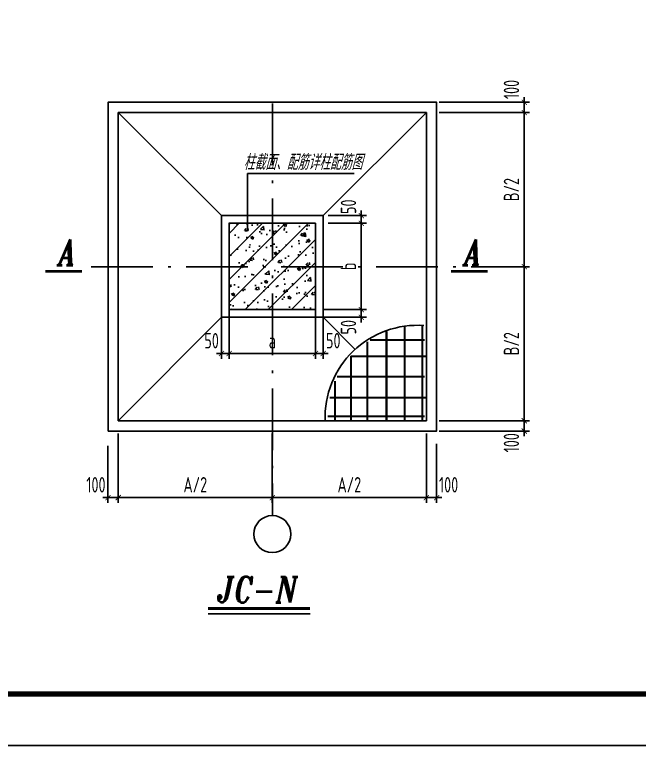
# Model space of a CAD drawing. Extents: x 169490 to 7584583, y -2399407 to 1374371.
# Drawn here: x 3688635 to 3700802, y 721081 to 735305 of the extents above; entities that cross this region are included whole.
import ezdxf

# ---------------------------------------------------------------- set-up
doc = ezdxf.new("R2010")
doc.units = 0
doc.header["$LTSCALE"] = 100
doc.linetypes.add('D3轴线点划线', pattern=[18.5, 12, -3, 0.5, -3])
doc.layers.get('0').update_dxf_attribs({"linetype": 'CONTINUOUS'})
doc.layers.get('DEFPOINTS').update_dxf_attribs({"linetype": 'CONTINUOUS'})
for name, color, linetype in [('350', 7, 'CONTINUOUS'), ('C-DOTE', 8, 'D3轴线点划线'), ('DIM', 3, 'CONTINUOUS'), ('LAYER1', 2, 'CONTINUOUS'), ('PUB_DIM', 3, 'CONTINUOUS'), ('图框', 140, 'CONTINUOUS'), ('独立基础', 2, 'CONTINUOUS'), ('轴线圈', 253, 'CONTINUOUS'), ('钢筋线', 1, 'CONTINUOUS')]:
    doc.layers.add(name, color=color, linetype=linetype)
doc.styles.add('ITALICT', font='italict', dxfattribs={"width": 0.8})
doc.styles.add('TSSD_Dimension', font='Tssdeng.shx', dxfattribs={"width": 0.7, "bigfont": 'tssdchn.shx'})
doc.styles.add('TSSD_REIN', font='tssdeng.shx', dxfattribs={"width": 0.7, "bigfont": 'hztxt.shx'})
doc.dimstyles.new('TSSD_100_100', dxfattribs={"dimtxt": 300, "dimasz": 100, "dimexe": 100, "dimexo": 250, "dimgap": 100, "dimtad": 1, "dimdec": 0, "dimzin": 0, "dimdsep": 46, "dimtxsty": 'TSSD_Dimension', "dimblk": 'ARCHTICK', "dimcen": 0, "dimdle": 100, "dimclrt": 7, "dimadec": 0, "dimazin": 0, "dimtfac": 1, "dimtdec": 0, "dimtix": 1, "dimtmove": 2, "dimatfit": 3, "dimfxl": 1, "dimtolj": 1, "dimtzin": 0, "dimarcsym": 0})
pattern_1 = [(50, (4261038, -1922695.3), (3643.693, -318.782), [381, -4191]), (355, (4261038, -1922695.3), (-704.857, 3821.133), [304.8, -3352.8]), (100.451, (4261341.5, -1922722), (2938.85, 3502.334), [323.8, -3561.8]), (46.1842, (4261038, -1921679.3), (5421.58, -840.847), [571.5, -6286.5]), (96.6356, (4261489.7, -1921749.4), (4748.085, 4948.51), [485.7, -5342.7]), (351.184, (4261038, -1921679.3), (4748.092, 4948.502), [457.2, -5029.2]), (21, (4261546, -1921933.3), (3032.298, -2045.31), [381, -4191]), (326, (4261546, -1921933.3), (1236.04, 3683.76), [304.8, -3352.8]), (71.4514, (4261798.6, -1922103.8), (4268.33, 1638.457), [323.8, -3561.8]), (37.5, (4261037.9, -1922695.3), (61.772, 1691.1008), [0, -3312.16, 0, -3403.6, 0, -3365.5]), (7.5, (4261037.9, -1922695.3), (1336.3933, 2003.6115), [0, -1940.56, 0, -3235.96, 0, -1282.7]), (327.5, (4259905, -1922695.3), (2711.812, -114.575), [0, -1270, 0, -3962.4, 0, -5257.8]), (317.5, (4259397, -1922695.3), (2962.5836, 508.53), [0, -1651, 0, -2631.44, 0, -3733.8])]

# ---------------------------------------------------------------- blocks, each defined once
blk = doc.blocks.new('_ARCHTICK')
at = {"const_width": 0.15}
blk.add_lwpolyline([(-0.5, -0.5), (0.5, 0.5)], dxfattribs=at)
blk = doc.blocks.new('*D20')
at = {"layer": 'DEFPOINTS', "color": 0, "transparency": 16777216}
for p in [(4911392, -1510563), (4911392, -1513563), (4912543, -1513563)]:
    blk.add_point(p, dxfattribs=at)
at = {"layer": 'DIM', "color": 0, "lineweight": -2, "transparency": 16777216}
for p, q in [((4911642, -1510563), (4912643, -1510563)), ((4912543, -1510463), (4912543, -1513663)), ((4911642, -1513563), (4912643, -1513563))]:
    blk.add_line(p, q, dxfattribs=at)
at = {"layer": 'DIM', "color": 0, "lineweight": -2, "transparency": 16777216, "xscale": 100, "yscale": 100, "zscale": 100}
for p, rotation in [((4912543, -1510563), 90), ((4912543, -1513563), 270)]:
    blk.add_blockref('_ARCHTICK', p, dxfattribs=dict(at, rotation=rotation))
at = {"layer": 'DIM', "color": 7, "transparency": 16777216, "insert": (4912293, -1512063), "char_height": 300, "attachment_point": 5, "rotation": 90, "style": 'TSSD_Dimension'}
blk.add_mtext('\\A1;B/2', dxfattribs=at)
blk = doc.blocks.new('*D21')
at = {"layer": 'DEFPOINTS', "color": 0, "transparency": 16777216}
for p in [(4910636, -1513803), (4910836, -1513763), (4910836, -1515058)]:
    blk.add_point(p, dxfattribs=at)
at = {"layer": 'DIM', "color": 0, "lineweight": -2, "transparency": 16777216}
for p, q in [((4910636, -1514053), (4910636, -1515158)), ((4910836, -1514013), (4910836, -1515158)), ((4910536, -1515058), (4910936, -1515058))]:
    blk.add_line(p, q, dxfattribs=at)
at = {"layer": 'DIM', "color": 0, "lineweight": -2, "transparency": 16777216, "xscale": 100, "yscale": 100, "zscale": 100, "rotation": 180}
blk.add_blockref('_ARCHTICK', (4910636, -1515058), dxfattribs=at)
at = {"layer": 'DIM', "color": 0, "lineweight": -2, "transparency": 16777216, "xscale": 100, "yscale": 100, "zscale": 100}
blk.add_blockref('_ARCHTICK', (4910836, -1515058), dxfattribs=at)
at = {"layer": 'DIM', "color": 7, "transparency": 16777216, "insert": (4911069, -1514808), "char_height": 300, "attachment_point": 5, "style": 'TSSD_Dimension'}
blk.add_mtext('\\A1;100', dxfattribs=at)
blk = doc.blocks.new('*D22')
at = {"layer": 'DEFPOINTS', "color": 0, "transparency": 16777216}
for p in [(4910636, -1513563), (4910636, -1513763), (4912542, -1513763)]:
    blk.add_point(p, dxfattribs=at)
at = {"layer": 'DIM', "color": 0, "lineweight": -2, "transparency": 16777216}
for p, q in [((4910886, -1513563), (4912642, -1513563)), ((4912542, -1513463), (4912542, -1513863)), ((4910886, -1513763), (4912642, -1513763))]:
    blk.add_line(p, q, dxfattribs=at)
at = {"layer": 'DIM', "color": 0, "lineweight": -2, "transparency": 16777216, "xscale": 100, "yscale": 100, "zscale": 100}
for p, rotation in [((4912542, -1513563), 90), ((4912542, -1513763), 270)]:
    blk.add_blockref('_ARCHTICK', p, dxfattribs=dict(at, rotation=rotation))
at = {"layer": 'DIM', "color": 7, "transparency": 16777216, "insert": (4912292, -1513990), "char_height": 300, "attachment_point": 5, "rotation": 90, "style": 'TSSD_Dimension'}
blk.add_mtext('\\A1;100', dxfattribs=at)
blk = doc.blocks.new('*D23')
at = {"layer": 'DEFPOINTS', "color": 0, "transparency": 16777216}
for p in [(4911392, -1507563), (4911392, -1510563), (4912543, -1510563)]:
    blk.add_point(p, dxfattribs=at)
at = {"layer": 'DIM', "color": 0, "lineweight": -2, "transparency": 16777216}
for p, q in [((4912543, -1507463), (4912543, -1510663)), ((4911642, -1507563), (4912643, -1507563)), ((4911642, -1510563), (4912643, -1510563))]:
    blk.add_line(p, q, dxfattribs=at)
at = {"layer": 'DIM', "color": 0, "lineweight": -2, "transparency": 16777216, "xscale": 100, "yscale": 100, "zscale": 100}
for p, rotation in [((4912543, -1507563), 90), ((4912543, -1510563), 270)]:
    blk.add_blockref('_ARCHTICK', p, dxfattribs=dict(at, rotation=rotation))
at = {"layer": 'DIM', "color": 7, "transparency": 16777216, "insert": (4912293, -1509063), "char_height": 300, "attachment_point": 5, "rotation": 90, "style": 'TSSD_Dimension'}
blk.add_mtext('\\A1;B/2', dxfattribs=at)
blk = doc.blocks.new('*D24')
at = {"layer": 'DEFPOINTS', "color": 0, "transparency": 16777216}
for p in [(4906796, -1510941), (4908476, -1510997), (4908476, -1512254)]:
    blk.add_point(p, dxfattribs=at)
at = {"layer": 'DIM', "color": 0, "lineweight": -2, "transparency": 16777216}
for p, q in [((4906796, -1511191), (4906796, -1512354)), ((4908476, -1511247), (4908476, -1512354)), ((4906696, -1512254), (4908576, -1512254))]:
    blk.add_line(p, q, dxfattribs=at)
at = {"layer": 'DIM', "color": 0, "lineweight": -2, "transparency": 16777216, "xscale": 100, "yscale": 100, "zscale": 100, "rotation": 180}
blk.add_blockref('_ARCHTICK', (4906796, -1512254), dxfattribs=at)
at = {"layer": 'DIM', "color": 0, "lineweight": -2, "transparency": 16777216, "xscale": 100, "yscale": 100, "zscale": 100}
blk.add_blockref('_ARCHTICK', (4908476, -1512254), dxfattribs=at)
at = {"layer": 'DIM', "color": 7, "transparency": 16777216, "insert": (4907636, -1512004), "char_height": 300, "attachment_point": 5, "style": 'TSSD_Dimension'}
blk.add_mtext('\\A1;a', dxfattribs=at)
blk = doc.blocks.new('*D25')
at = {"layer": 'DEFPOINTS', "color": 0, "transparency": 16777216}
for p in [(4906646, -1510941), (4906796, -1510941), (4906796, -1512254)]:
    blk.add_point(p, dxfattribs=at)
at = {"layer": 'DIM', "color": 0, "lineweight": -2, "transparency": 16777216}
for p, q in [((4906646, -1511191), (4906646, -1512354)), ((4906796, -1511191), (4906796, -1512354)), ((4906646, -1512254), (4906546, -1512254)), ((4906646, -1512254), (4906796, -1512254)), ((4906796, -1512254), (4906896, -1512254))]:
    blk.add_line(p, q, dxfattribs=at)
at = {"layer": 'DIM', "color": 0, "lineweight": -2, "transparency": 16777216, "xscale": 100, "yscale": 100, "zscale": 100}
blk.add_blockref('_ARCHTICK', (4906646, -1512254), dxfattribs=at)
at = {"layer": 'DIM', "color": 0, "lineweight": -2, "transparency": 16777216, "xscale": 100, "yscale": 100, "zscale": 100, "rotation": 180}
blk.add_blockref('_ARCHTICK', (4906796, -1512254), dxfattribs=at)
at = {"layer": 'DIM', "color": 7, "transparency": 16777216, "insert": (4906454, -1512004), "char_height": 300, "attachment_point": 5, "style": 'TSSD_Dimension'}
blk.add_mtext('\\A1;50', dxfattribs=at)
blk = doc.blocks.new('*D26')
at = {"layer": 'DEFPOINTS', "color": 0, "transparency": 16777216}
for p in [(4904436, -1513803), (4904636, -1513803), (4904436, -1515058)]:
    blk.add_point(p, dxfattribs=at)
at = {"layer": 'DIM', "color": 0, "lineweight": -2, "transparency": 16777216}
for p, q in [((4904436, -1514053), (4904436, -1515158)), ((4904636, -1514053), (4904636, -1515158)), ((4904736, -1515058), (4904336, -1515058))]:
    blk.add_line(p, q, dxfattribs=at)
at = {"layer": 'DIM', "color": 0, "lineweight": -2, "transparency": 16777216, "xscale": 100, "yscale": 100, "zscale": 100, "rotation": 180}
blk.add_blockref('_ARCHTICK', (4904436, -1515058), dxfattribs=at)
at = {"layer": 'DIM', "color": 0, "lineweight": -2, "transparency": 16777216, "xscale": 100, "yscale": 100, "zscale": 100}
blk.add_blockref('_ARCHTICK', (4904636, -1515058), dxfattribs=at)
at = {"layer": 'DIM', "color": 7, "transparency": 16777216, "insert": (4904201, -1514808), "char_height": 300, "attachment_point": 5, "style": 'TSSD_Dimension'}
blk.add_mtext('\\A1;100', dxfattribs=at)
blk = doc.blocks.new('*D27')
at = {"layer": 'DEFPOINTS', "color": 0, "transparency": 16777216}
for p in [(4904636, -1513563), (4907636, -1513563), (4907636, -1515058)]:
    blk.add_point(p, dxfattribs=at)
at = {"layer": 'DIM', "color": 0, "lineweight": -2, "transparency": 16777216}
for p, q in [((4904636, -1513813), (4904636, -1515158)), ((4907636, -1513813), (4907636, -1515158)), ((4904536, -1515058), (4907736, -1515058))]:
    blk.add_line(p, q, dxfattribs=at)
at = {"layer": 'DIM', "color": 0, "lineweight": -2, "transparency": 16777216, "xscale": 100, "yscale": 100, "zscale": 100, "rotation": 180}
blk.add_blockref('_ARCHTICK', (4904636, -1515058), dxfattribs=at)
at = {"layer": 'DIM', "color": 0, "lineweight": -2, "transparency": 16777216, "xscale": 100, "yscale": 100, "zscale": 100}
blk.add_blockref('_ARCHTICK', (4907636, -1515058), dxfattribs=at)
at = {"layer": 'DIM', "color": 7, "transparency": 16777216, "insert": (4906136, -1514808), "char_height": 300, "attachment_point": 5, "style": 'TSSD_Dimension'}
blk.add_mtext('\\A1;A/2', dxfattribs=at)
blk = doc.blocks.new('*D28')
at = {"layer": 'DEFPOINTS', "color": 0, "transparency": 16777216}
for p in [(4908476, -1510997), (4908626, -1510997), (4908626, -1512254)]:
    blk.add_point(p, dxfattribs=at)
at = {"layer": 'DIM', "color": 0, "lineweight": -2, "transparency": 16777216}
for p, q in [((4908476, -1511247), (4908476, -1512354)), ((4908626, -1511247), (4908626, -1512354)), ((4908476, -1512254), (4908376, -1512254)), ((4908476, -1512254), (4908626, -1512254)), ((4908626, -1512254), (4908726, -1512254))]:
    blk.add_line(p, q, dxfattribs=at)
at = {"layer": 'DIM', "color": 0, "lineweight": -2, "transparency": 16777216, "xscale": 100, "yscale": 100, "zscale": 100}
blk.add_blockref('_ARCHTICK', (4908476, -1512254), dxfattribs=at)
at = {"layer": 'DIM', "color": 0, "lineweight": -2, "transparency": 16777216, "xscale": 100, "yscale": 100, "zscale": 100, "rotation": 180}
blk.add_blockref('_ARCHTICK', (4908626, -1512254), dxfattribs=at)
at = {"layer": 'DIM', "color": 7, "transparency": 16777216, "insert": (4908823, -1512004), "char_height": 300, "attachment_point": 5, "style": 'TSSD_Dimension'}
blk.add_mtext('\\A1;50', dxfattribs=at)
blk = doc.blocks.new('*D29')
at = {"layer": 'DEFPOINTS', "color": 0, "transparency": 16777216}
for p in [(4907636, -1513563), (4910636, -1513563), (4910636, -1515058)]:
    blk.add_point(p, dxfattribs=at)
at = {"layer": 'DIM', "color": 0, "lineweight": -2, "transparency": 16777216}
for p, q in [((4907636, -1513813), (4907636, -1515158)), ((4910636, -1513813), (4910636, -1515158)), ((4907536, -1515058), (4910736, -1515058))]:
    blk.add_line(p, q, dxfattribs=at)
at = {"layer": 'DIM', "color": 0, "lineweight": -2, "transparency": 16777216, "xscale": 100, "yscale": 100, "zscale": 100, "rotation": 180}
blk.add_blockref('_ARCHTICK', (4907636, -1515058), dxfattribs=at)
at = {"layer": 'DIM', "color": 0, "lineweight": -2, "transparency": 16777216, "xscale": 100, "yscale": 100, "zscale": 100}
blk.add_blockref('_ARCHTICK', (4910636, -1515058), dxfattribs=at)
at = {"layer": 'DIM', "color": 7, "transparency": 16777216, "insert": (4909136, -1514808), "char_height": 300, "attachment_point": 5, "style": 'TSSD_Dimension'}
blk.add_mtext('\\A1;A/2', dxfattribs=at)
blk = doc.blocks.new('*D30')
at = {"layer": 'DEFPOINTS', "color": 0, "transparency": 16777216}
for p in [(4908373, -1511399), (4909369, -1511399), (4908373, -1511549)]:
    blk.add_point(p, dxfattribs=at)
at = {"layer": 'DIM', "color": 0, "lineweight": -2, "transparency": 16777216}
for p, q in [((4909369, -1511399), (4909369, -1511299)), ((4908623, -1511399), (4909469, -1511399)), ((4909369, -1511549), (4909369, -1511399)), ((4908623, -1511549), (4909469, -1511549)), ((4909369, -1511549), (4909369, -1511649))]:
    blk.add_line(p, q, dxfattribs=at)
at = {"layer": 'DIM', "color": 0, "lineweight": -2, "transparency": 16777216, "xscale": 100, "yscale": 100, "zscale": 100}
for p, rotation in [((4909369, -1511399), 270), ((4909369, -1511549), 90)]:
    blk.add_blockref('_ARCHTICK', p, dxfattribs=dict(at, rotation=rotation))
at = {"layer": 'DIM', "color": 7, "transparency": 16777216, "insert": (4909119, -1511742), "char_height": 300, "attachment_point": 5, "rotation": 90, "style": 'TSSD_Dimension'}
blk.add_mtext('\\A1;50', dxfattribs=at)
blk = doc.blocks.new('*D31')
at = {"layer": 'DEFPOINTS', "color": 0, "transparency": 16777216}
for p in [(4908476, -1509719), (4909369, -1509719), (4908373, -1511399)]:
    blk.add_point(p, dxfattribs=at)
at = {"layer": 'DIM', "color": 0, "lineweight": -2, "transparency": 16777216}
for p, q in [((4908726, -1509719), (4909469, -1509719)), ((4909369, -1511499), (4909369, -1509619)), ((4908623, -1511399), (4909469, -1511399))]:
    blk.add_line(p, q, dxfattribs=at)
at = {"layer": 'DIM', "color": 0, "lineweight": -2, "transparency": 16777216, "xscale": 100, "yscale": 100, "zscale": 100}
for p, rotation in [((4909369, -1509719), 90), ((4909369, -1511399), 270)]:
    blk.add_blockref('_ARCHTICK', p, dxfattribs=dict(at, rotation=rotation))
at = {"layer": 'DIM', "color": 7, "transparency": 16777216, "insert": (4909119, -1510559), "char_height": 300, "attachment_point": 5, "rotation": 90, "style": 'TSSD_Dimension'}
blk.add_mtext('\\A1;b', dxfattribs=at)
blk = doc.blocks.new('*D32')
at = {"layer": 'DEFPOINTS', "color": 0, "transparency": 16777216}
for p in [(4910636, -1507363), (4912543, -1507363), (4910636, -1507563)]:
    blk.add_point(p, dxfattribs=at)
at = {"layer": 'DIM', "color": 0, "lineweight": -2, "transparency": 16777216}
for p, q in [((4912543, -1507663), (4912543, -1507263)), ((4910886, -1507363), (4912643, -1507363)), ((4910886, -1507563), (4912643, -1507563))]:
    blk.add_line(p, q, dxfattribs=at)
at = {"layer": 'DIM', "color": 0, "lineweight": -2, "transparency": 16777216, "xscale": 100, "yscale": 100, "zscale": 100}
for p, rotation in [((4912543, -1507363), 90), ((4912543, -1507563), 270)]:
    blk.add_blockref('_ARCHTICK', p, dxfattribs=dict(at, rotation=rotation))
at = {"layer": 'DIM', "color": 7, "transparency": 16777216, "insert": (4912293, -1507114), "char_height": 300, "attachment_point": 5, "rotation": 90, "style": 'TSSD_Dimension'}
blk.add_mtext('\\A1;100', dxfattribs=at)
blk = doc.blocks.new('*D33')
at = {"layer": 'DEFPOINTS', "color": 0, "transparency": 16777216}
for p in [(4908476, -1509569), (4909369, -1509569), (4908476, -1509719)]:
    blk.add_point(p, dxfattribs=at)
at = {"layer": 'DIM', "color": 0, "lineweight": -2, "transparency": 16777216}
for p, q in [((4908726, -1509569), (4909469, -1509569)), ((4909369, -1509569), (4909369, -1509469)), ((4909369, -1509719), (4909369, -1509569)), ((4908726, -1509719), (4909469, -1509719)), ((4909369, -1509719), (4909369, -1509819))]:
    blk.add_line(p, q, dxfattribs=at)
at = {"layer": 'DIM', "color": 0, "lineweight": -2, "transparency": 16777216, "xscale": 100, "yscale": 100, "zscale": 100}
for p, rotation in [((4909369, -1509569), 270), ((4909369, -1509719), 90)]:
    blk.add_blockref('_ARCHTICK', p, dxfattribs=dict(at, rotation=rotation))
at = {"layer": 'DIM', "color": 7, "transparency": 16777216, "insert": (4909119, -1509396), "char_height": 300, "attachment_point": 5, "rotation": 90, "style": 'TSSD_Dimension'}
blk.add_mtext('\\A1;50', dxfattribs=at)
blk = doc.blocks.new('h434hjhh')
h = blk.add_hatch()
h.set_pattern_fill('AR-CONC', color=256, scale=20, style=0)
h.set_pattern_definition(pattern_1)
h.paths.add_polyline_path([(4908476.4, -1510563.4), (4908476.4, -1509718.9), (4907636.4, -1509718.9), (4907636.4, -1510563.4)])
h.paths.add_polyline_path([(4907636.4, -1509718.9), (4906796.4, -1509718.9), (4906796.4, -1510563.4), (4907636.4, -1510563.4)])
h.paths.add_polyline_path([(4907636.4, -1510563.4), (4906796.4, -1510563.4), (4906796.4, -1511398.9), (4907636.4, -1511398.9)])
h.paths.add_polyline_path([(4907636.4, -1511398.9), (4908476.4, -1511398.9), (4908476.4, -1510563.4), (4907636.4, -1510563.4)])
h = blk.add_hatch()
h.set_pattern_fill('AR-CONC', color=256, scale=20, style=0)
h.set_pattern_definition(pattern_1)
h.paths.add_polyline_path([(4907636.4, -1509718.9), (4907636.4, -1510563.4), (4908476.4, -1510563.4), (4908476.4, -1509718.9)])
h.paths.add_polyline_path([(4907636.4, -1509718.9), (4906796.4, -1509718.9), (4906796.4, -1510563.4), (4907636.4, -1510563.4)])
h.paths.add_polyline_path([(4907636.4, -1511398.9), (4907636.4, -1510563.4), (4906796.4, -1510563.4), (4906796.4, -1511398.9)])
at = {"layer": 'DIM'}
h = blk.add_hatch(dxfattribs=at)
h.set_pattern_fill('ANSI31', color=253, scale=100, style=0)
h.set_pattern_definition([(45, (4784269.92, -1651060.57), (-224.5064, 224.5064), [])])
h.paths.add_polyline_path([(4907636.4, -1510563.4), (4908476.4, -1510563.4), (4908476.4, -1509718.9), (4907636.4, -1509718.9)])
h.paths.add_polyline_path([(4907636.4, -1509718.9), (4906796.4, -1509718.9), (4906796.4, -1510563.4), (4907636.4, -1510563.4)])
h.paths.add_polyline_path([(4907636.4, -1510563.4), (4906796.4, -1510563.4), (4906796.4, -1511398.9), (4907636.4, -1511398.9)])
h.paths.add_polyline_path([(4907636.4, -1511398.9), (4908476.4, -1511398.9), (4908476.4, -1510563.4), (4907636.4, -1510563.4)])
h = blk.add_hatch(dxfattribs=at)
h.set_pattern_fill('AR-CONC', color=253, scale=3, style=0)
h.set_pattern_definition([(50, (4784269.9, -1651060.57), (546.554, -47.8173), [57.15, -628.65]), (355, (4784269.9, -1651060.57), (-105.7285, 573.17), [45.72, -502.92]), (100.451, (4784315.46, -1651064.55), (440.8275, 525.35), [48.57, -534.27]), (46.1842, (4784269.9, -1650908.2), (813.2371, -126.127), [85.725, -942.975]), (96.6356, (4784337.7, -1650918.7), (712.2127, 742.2767), [72.855, -801.405]), (351.184, (4784269.9, -1650908.2), (712.214, 742.2754), [68.58, -754.38]), (21, (4784346.1, -1650946.27), (454.8446, -306.7966), [57.15, -628.65]), (326, (4784346.1, -1650946.27), (185.4061, 552.5639), [45.72, -502.92]), (71.4514, (4784384, -1650971.83), (640.2495, 245.7686), [48.57, -534.27]), (37.5, (4784269.92, -1651060.57), (9.2658, 253.66512), [0, -496.824, 0, -510.54, 0, -504.825]), (7.5, (4784269.92, -1651060.57), (200.459, 300.54172), [0, -291.084, 0, -485.394, 0, -192.405]), (327.5, (4784100, -1651060.57), (406.77179, -17.18623), [0, -190.5, 0, -594.36, 0, -788.67]), (317.5, (4784023.8, -1651060.57), (444.38754, 76.2795), [0, -247.65, 0, -394.716, 0, -560.07])])
h.paths.add_polyline_path([(4907636.4, -1510563.4), (4908476.4, -1510563.4), (4908476.4, -1509718.9), (4907636.4, -1509718.9)])
h.paths.add_polyline_path([(4907636.4, -1509718.9), (4906796.4, -1509718.9), (4906796.4, -1510563.4), (4907636.4, -1510563.4)])
h.paths.add_polyline_path([(4907636.4, -1510563.4), (4906796.4, -1510563.4), (4906796.4, -1511398.9), (4907636.4, -1511398.9)])
h.paths.add_polyline_path([(4907636.4, -1511398.9), (4908476.4, -1511398.9), (4908476.4, -1510563.4), (4907636.4, -1510563.4)])
at = {"layer": '350'}
blk.add_line((4906385.7, -1517319.5), (4908370.6, -1517319.5), dxfattribs=at)
at = {"layer": '350', "const_width": 56}
blk.add_lwpolyline([(4906385.7, -1517218), (4908370.6, -1517218)], dxfattribs=at)
at = {"layer": 'C-DOTE'}
for p, q in [((4907636.4, -1507386.7), (4907636.4, -1515407.7)), ((4904110.9, -1510563.4), (4912543.3, -1510563.4))]:
    blk.add_line(p, q, dxfattribs=at)
at = {"layer": 'LAYER1'}
blk.add_arc((4910457.4, -1513498.2), 1793.7, 85.79538, 182.08044, dxfattribs=at)
at = {"layer": 'PUB_DIM', "const_width": 48}
for points in [[(4903215.2, -1510654.5), (4903931.3, -1510654.5)], [(4911115.4, -1510654.5), (4911831.5, -1510654.5)]]:
    blk.add_lwpolyline(points, dxfattribs=at)
at = {"layer": '独立基础'}
for p, q in [((4906646.4, -1509569.2), (4904636.4, -1507563.4)), ((4908626.4, -1509569.2), (4910636.4, -1507563.4)), ((4907151, -1508749.5), (4907151, -1509873.7)), ((4907151, -1508749.5), (4909228.3, -1508749.5)), ((4908476.4, -1509718.9), (4906796.4, -1509718.9)), ((4906796.4, -1509718.9), (4906796.4, -1511398.9)), ((4908476.4, -1511398.9), (4908476.4, -1509718.9)), ((4906796.4, -1511398.9), (4908476.4, -1511398.9)), ((4906646.7, -1511548.9), (4904636.4, -1513563.4)), ((4908626.1, -1511548.9), (4909248.8, -1512172.9))]:
    blk.add_line(p, q, dxfattribs=at)
for points in [[(4904436.4, -1513763.4), (4910836.4, -1513763.4), (4910836.4, -1507363.4), (4904436.4, -1507363.4)], [(4904636.4, -1513563.4), (4910636.4, -1513563.4), (4910636.4, -1507563.4), (4904636.4, -1507563.4)], [(4906646.4, -1511548.9), (4908626.4, -1511548.9), (4908626.4, -1509568.9), (4906646.4, -1509568.9)]]:
    blk.add_lwpolyline(points, close=True, dxfattribs=at)
at = {"layer": '轴线圈'}
blk.add_circle((4907636.4, -1515767.7), 360, dxfattribs=at)
at = {"layer": '钢筋线', "const_width": 40}
for points in [[(4910211.7, -1513563.4), (4910211.7, -1511728.7)], [(4910557.3, -1513563.4), (4910557.3, -1511705.3)], [(4909859.3, -1513563.4), (4909859.3, -1511824.7)], [(4909487.1, -1513563.4), (4909487.1, -1512021.3)], [(4909535.5, -1511989), (4910603, -1511989)], [(4909164.1, -1512306.7), (4910636.4, -1512306.7)], [(4909168, -1513563.4), (4909168, -1512302.4)], [(4908897.9, -1512701.4), (4910603, -1512701.4)], [(4908857.9, -1513563.4), (4908857.9, -1512787.5)], [(4908752.7, -1513114.2), (4910636.4, -1513114.2)], [(4908711.1, -1513473.7), (4910603, -1513473.7)]]:
    blk.add_lwpolyline(points, dxfattribs=at)
at = {"color": 2, "style": 'ITALICT', "width": 0.8}
for s, height, p in [('A', 500.7, (4903474.6, -1510536.4)), ('A', 500.7, (4911374.8, -1510536.4)), ('JC-N', 500.68, (4906569.1, -1517099.3))]:
    blk.add_text(s, height=height, dxfattribs=at).set_placement(p)
at = {"layer": 'PUB_DIM', "color": 7, "style": 'TSSD_REIN', "oblique": 15, "width": 0.7}
blk.add_text('柱截面、配筋详柱配筋图', height=300, dxfattribs=at).set_placement((4907075.6, -1508679.9))
at = {"layer": 'DIM'}
for base, p1, p2, text, picture, middle in [((4912543.3, -1507363.4), (4910636.4, -1507563.4), (4910636.4, -1507363.4), '100', '*D32', (4912293.3, -1507113.9)), ((4909369.3, -1509568.9), (4908476.4, -1509718.9), (4908476.4, -1509568.9), '50', '*D33', (4909119.3, -1509396.2)), ((4909369.3, -1511398.9), (4908373.1, -1511548.9), (4908373.1, -1511398.9), '50', '*D30', (4909119.3, -1511741.7)), ((4912541.7, -1513763.4), (4910636.4, -1513563.4), (4910636.4, -1513763.4), '100', '*D22', (4912291.7, -1513989.8))]:
    dim = blk.add_linear_dim(base=base, p1=p1, p2=p2, angle=90, text=text, dimstyle='TSSD_100_100', dxfattribs=at)
    dim.commit()
    dim.dimension.update_dxf_attribs({"geometry": picture, "text_midpoint": middle, "dimtype": 128})
for base, p1, p2, text, picture, middle in [((4912543.3, -1510563.4), (4911391.9, -1507563.4), (4911391.9, -1510563.4), 'B/2', '*D23', (4912293.3, -1509063.4)), ((4909369.3, -1509718.9), (4908373.1, -1511398.9), (4908476.4, -1509718.9), 'b', '*D31', (4909119.3, -1510558.9)), ((4912543.3, -1513563.4), (4911391.9, -1510563.4), (4911391.9, -1513563.4), 'B/2', '*D20', (4912293.3, -1512063.4))]:
    dim = blk.add_linear_dim(base=base, p1=p1, p2=p2, angle=90, text=text, dimstyle='TSSD_100_100', dxfattribs=at)
    dim.commit()
    dim.dimension.update_dxf_attribs({"geometry": picture, "text_midpoint": middle})
for base, p1, p2, text, picture, middle in [((4906796.4, -1512253.8), (4906646.4, -1510941.4), (4906796.4, -1510941.4), '50', '*D25', (4906453.9, -1512003.8)), ((4908626.4, -1512253.8), (4908476.4, -1510996.5), (4908626.4, -1510996.5), '50', '*D28', (4908822.8, -1512003.8)), ((4904436.4, -1515057.6), (4904636.4, -1513803.4), (4904436.4, -1513803.4), '100', '*D26', (4904201.2, -1514807.6)), ((4910836.4, -1515057.6), (4910636.4, -1513803.4), (4910836.4, -1513763.4), '100', '*D21', (4911068.7, -1514807.6))]:
    dim = blk.add_linear_dim(base=base, p1=p1, p2=p2, text=text, dimstyle='TSSD_100_100', dxfattribs=at)
    dim.commit()
    dim.dimension.update_dxf_attribs({"geometry": picture, "text_midpoint": middle, "dimtype": 128})
for base, p1, p2, text, picture, middle in [((4908476.4, -1512253.8), (4906796.4, -1510941.4), (4908476.4, -1510996.5), 'a', '*D24', (4907636.4, -1512003.8)), ((4907636.4, -1515057.6), (4904636.4, -1513563.4), (4907636.4, -1513563.4), 'A/2', '*D27', (4906136.4, -1514807.6)), ((4910636.4, -1515057.6), (4907636.4, -1513563.4), (4910636.4, -1513563.4), 'A/2', '*D29', (4909136.4, -1514807.6))]:
    dim = blk.add_linear_dim(base=base, p1=p1, p2=p2, text=text, dimstyle='TSSD_100_100', dxfattribs=at)
    dim.commit()
    dim.dimension.update_dxf_attribs({"geometry": picture, "text_midpoint": middle})

msp = doc.modelspace()

# ---------------------------------------------------------------- linework, layer by layer
at = {"layer": '图框'}
msp.add_lwpolyline([(3663566.7, 721081.4), (3722966.7, 721081.4), (3722966.7, 763081.4), (3663566.7, 763081.4)], close=True, dxfattribs=at)
at = {"layer": '图框', "const_width": 100}
msp.add_lwpolyline([(3666066.7, 722081.4), (3721966.7, 722081.4), (3721966.7, 762081.4), (3666066.7, 762081.4)], close=True, dxfattribs=at)

# ---------------------------------------------------------------- block references
at = {"layer": '独立基础'}
msp.add_blockref('h434hjhh', (-1213982.2, 2240962.4), dxfattribs=at)

doc.saveas('drawing.dxf')
